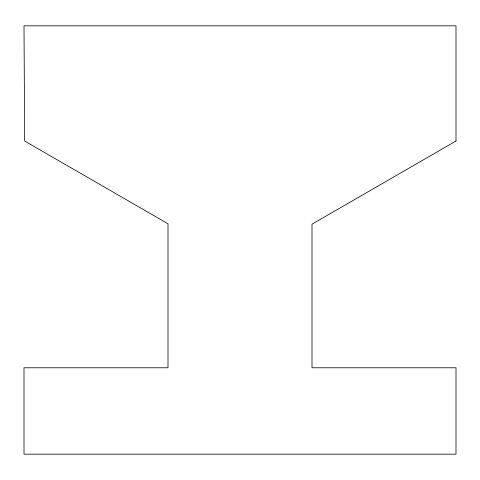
<?xml version="1.0" encoding="UTF-8"?>
<svg xmlns="http://www.w3.org/2000/svg" width="480" height="480" viewBox="0 0 480 480"><rect width="100%" height="100%" fill="white"/><g stroke="black" fill="none" stroke-linecap="round" stroke-linejoin="round"><path stroke-width="0.72" d="M456 141.024L312 224.166L312 367.776L456 367.776L456 454.176L24 454.176L24 367.776L168 367.776L168 223.776L24.672 141.03L24 25.824L456 25.824L456 141.024"/></g></svg>
